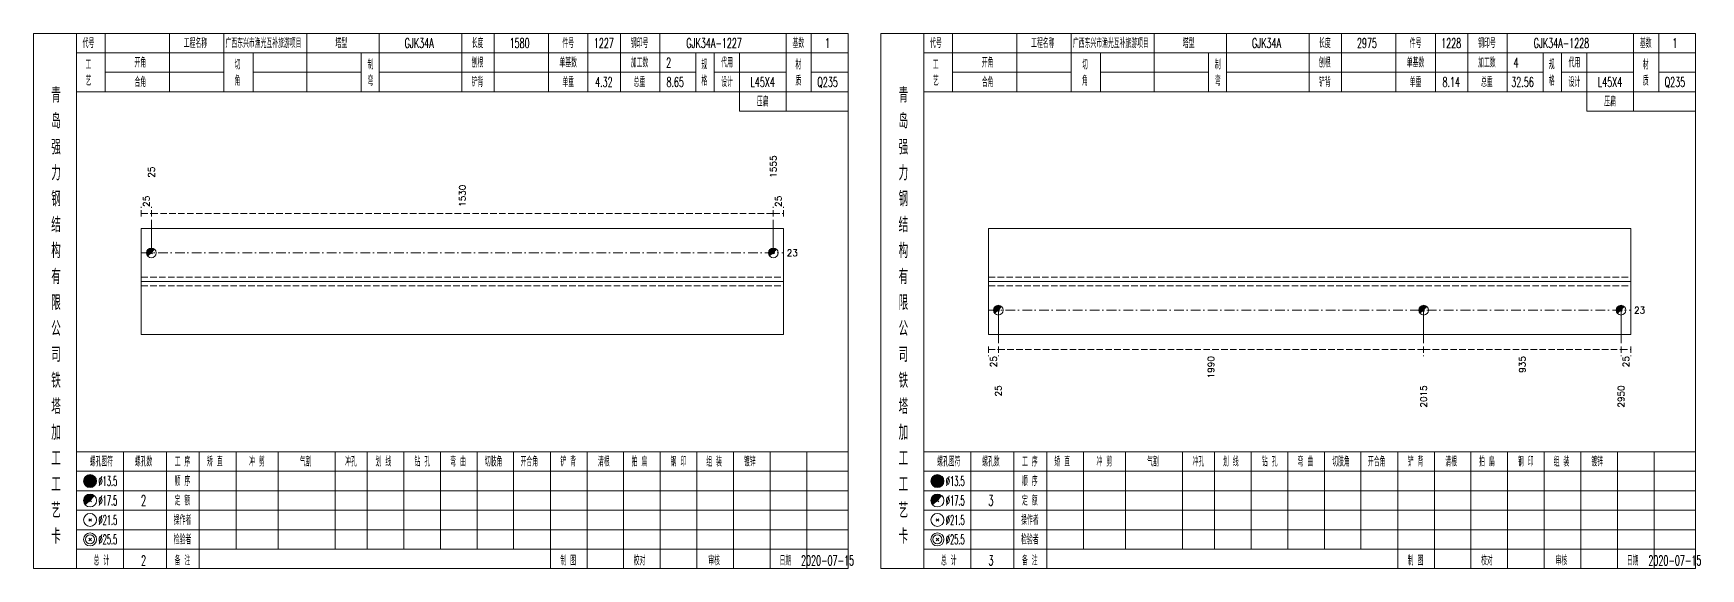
# Model space of a CAD drawing. Extents: x 0 to 2606, y -377 to 6479.
# Drawn here: x 2091 to 2606, y 1050 to 1215 of the extents above; entities that cross this region are included whole.
import ezdxf
from ezdxf.enums import TextEntityAlignment as Align

# ---------------------------------------------------------------- set-up
doc = ezdxf.new("R2010")
doc.units = 0
doc.header["$MEASUREMENT"] = 0
doc.linetypes.add('一点画线', pattern=[5.2, 3, -1, 0.2, -1])
doc.linetypes.add('虚线', pattern=[2.75, 2, -0.75])
doc.layers.get('0').update_dxf_attribs({"linetype": 'CONTINUOUS', "lineweight": 25})
doc.layers.add('1', color=7, linetype='CONTINUOUS', lineweight=25)
doc.layers.add('4', color=7, linetype='CONTINUOUS', lineweight=25)
doc.styles.get("Standard").update_dxf_attribs({"font": 'simplex.shx', "width": 0.7, "height": 3, "bigfont": 'gbhzfs.shx'})

msp = doc.modelspace()

# ---------------------------------------------------------------- linework, layer by layer
at = {"color": 8, "linetype": '虚线', "lineweight": 9}
for p, q in [((2124.5, 1158.5), (2124.5, 1161.5)), ((2124.5, 1159.5), (2127.63, 1159.5)), ((2127.63, 1158.5), (2127.63, 1161.5)), ((2127.63, 1158.5), (2127.63, 1161.5)), ((2127.63, 1159.5), (2319.47, 1159.5)), ((2319.47, 1158.5), (2319.47, 1161.5)), ((2319.47, 1158.5), (2319.47, 1161.5)), ((2319.47, 1159.5), (2322.6, 1159.5)), ((2322.6, 1158.5), (2322.6, 1161.5)), ((2385.9, 1118.5), (2385.9, 1115.5)), ((2385.9, 1117.5), (2388.9, 1117.5)), ((2388.9, 1118.5), (2388.9, 1115.5)), ((2388.9, 1118.5), (2388.9, 1115.5)), ((2388.9, 1117.5), (2520.08, 1117.5)), ((2520.08, 1118.5), (2520.08, 1115.5)), ((2520.08, 1118.5), (2520.08, 1115.5)), ((2520.08, 1117.5), (2581, 1117.5)), ((2581, 1118.5), (2581, 1115.5)), ((2581, 1118.5), (2581, 1115.5)), ((2581, 1117.5), (2584, 1117.5)), ((2584, 1118.5), (2584, 1115.5))]:
    msp.add_line(p, q, dxfattribs=at)
at = {"color": 7, "linetype": 'Continuous', "lineweight": 13}
for p, q in [((2127.63, 1147.33), (2127.63, 1157.5)), ((2319.47, 1147.33), (2319.47, 1157.5)), ((2388.9, 1129.67), (2388.9, 1119.5)), ((2520.08, 1129.67), (2520.08, 1119.5)), ((2581, 1129.67), (2581, 1119.5))]:
    msp.add_line(p, q, dxfattribs=at)
at = {"color": 7, "linetype": 'Continuous', "lineweight": 18}
for p, q in [((2124.5, 1154.83), (2124.5, 1122.17)), ((2124.5, 1154.83), (2322.6, 1154.83)), ((2322.6, 1154.83), (2322.6, 1122.17)), ((2385.9, 1154.83), (2385.9, 1122.17)), ((2385.9, 1154.83), (2584, 1154.83)), ((2584, 1154.83), (2584, 1122.17)), ((2124.5, 1138.5), (2322.6, 1138.5)), ((2385.9, 1138.5), (2584, 1138.5))]:
    msp.add_line(p, q, dxfattribs=at)
at = {"color": 3, "linetype": '一点画线', "lineweight": 13}
for p, q in [((2124.5, 1147.33), (2322.6, 1147.33)), ((2385.9, 1129.67), (2584, 1129.67))]:
    msp.add_line(p, q, dxfattribs=at)
at = {"color": 7, "linetype": 'Continuous', "lineweight": 0}
for p, q in [((2127.33, 1147.03), (2127.93, 1147.63)), ((2127.33, 1147.63), (2127.93, 1147.03)), ((2319.17, 1147.03), (2319.77, 1147.63)), ((2319.17, 1147.63), (2319.77, 1147.03))]:
    msp.add_line(p, q, dxfattribs=at)
at = {"color": 1, "linetype": '虚线', "lineweight": 18}
for p, q in [((2124.5, 1139.83), (2322.6, 1139.83)), ((2124.5, 1137.17), (2322.6, 1137.17)), ((2385.9, 1139.83), (2584, 1139.83)), ((2385.9, 1137.17), (2584, 1137.17))]:
    msp.add_line(p, q, dxfattribs=at)
at = {"color": 7, "linetype": 'Continuous', "lineweight": 13}
for centre in [(2127.63, 1147.33), (2319.47, 1147.33)]:
    msp.add_circle(centre, 1.5, dxfattribs=at)
for centre, radius in [((2127.63, 1147.33), 1.35), ((2127.63, 1147.33), 1.2), ((2127.63, 1147.33), 1.05), ((2127.63, 1147.33), 0.9), ((2127.63, 1147.33), 0.75), ((2127.63, 1147.33), 0.6), ((2127.63, 1147.33), 0.45), ((2127.63, 1147.33), 0.3), ((2127.63, 1147.33), 0.15), ((2319.47, 1147.33), 1.35), ((2319.47, 1147.33), 1.2), ((2319.47, 1147.33), 1.05), ((2319.47, 1147.33), 0.9), ((2319.47, 1147.33), 0.75), ((2319.47, 1147.33), 0.6), ((2319.47, 1147.33), 0.45), ((2319.47, 1147.33), 0.3), ((2319.47, 1147.33), 0.15)]:
    msp.add_arc(centre, radius, 45, 225, dxfattribs=at)
at = {"layer": '1', "color": 7, "linetype": 'Continuous', "lineweight": 0}
for p, q in [((2388.6, 1129.37), (2389.2, 1129.97)), ((2388.6, 1129.97), (2389.2, 1129.37)), ((2519.78, 1129.37), (2520.38, 1129.97)), ((2519.78, 1129.97), (2520.38, 1129.37)), ((2580.7, 1129.37), (2581.3, 1129.97)), ((2580.7, 1129.97), (2581.3, 1129.37))]:
    msp.add_line(p, q, dxfattribs=at)
at = {"layer": '1', "color": 7, "linetype": 'Continuous', "lineweight": 18}
for p, q in [((2124.5, 1122.17), (2322.6, 1122.17)), ((2385.9, 1122.17), (2584, 1122.17))]:
    msp.add_line(p, q, dxfattribs=at)
at = {"layer": '1', "color": 7, "linetype": 'Continuous', "lineweight": 13}
for centre in [(2388.9, 1129.67), (2520.08, 1129.67), (2581, 1129.67)]:
    msp.add_circle(centre, 1.5, dxfattribs=at)
for centre, radius in [((2388.9, 1129.67), 1.35), ((2388.9, 1129.67), 1.2), ((2388.9, 1129.67), 1.05), ((2388.9, 1129.67), 0.9), ((2388.9, 1129.67), 0.75), ((2388.9, 1129.67), 0.6), ((2388.9, 1129.67), 0.45), ((2388.9, 1129.67), 0.3), ((2388.9, 1129.67), 0.15), ((2520.08, 1129.67), 1.35), ((2520.08, 1129.67), 1.2), ((2520.08, 1129.67), 1.05), ((2520.08, 1129.67), 0.9), ((2520.08, 1129.67), 0.75), ((2520.08, 1129.67), 0.6), ((2520.08, 1129.67), 0.45), ((2520.08, 1129.67), 0.3), ((2520.08, 1129.67), 0.15), ((2581, 1129.67), 1.35), ((2581, 1129.67), 1.2), ((2581, 1129.67), 1.05), ((2581, 1129.67), 0.9), ((2581, 1129.67), 0.75), ((2581, 1129.67), 0.6), ((2581, 1129.67), 0.45), ((2581, 1129.67), 0.3), ((2581, 1129.67), 0.15)]:
    msp.add_arc(centre, radius, 45, 225, dxfattribs=at)
at = {"layer": '4', "color": 1, "linetype": 'Continuous', "lineweight": 18}
for p, q in [((2104.5, 1050), (2104.5, 1215)), ((2113.4, 1197), (2113.4, 1215)), ((2133.2, 1197), (2133.2, 1215)), ((2150, 1197), (2150, 1215)), ((2175.6, 1197), (2175.6, 1215)), ((2197.9, 1197), (2197.9, 1215)), ((2223.4, 1197), (2223.4, 1215)), ((2233.4, 1197), (2233.4, 1215)), ((2250.1, 1197), (2250.1, 1215)), ((2262.3, 1197), (2262.3, 1215)), ((2272.3, 1197), (2272.3, 1215)), ((2284.5, 1197), (2284.5, 1215)), ((2323.4, 1191), (2323.4, 1215)), ((2331.2, 1197), (2331.2, 1215)), ((2365.9, 1050), (2365.9, 1215)), ((2374.8, 1197), (2374.8, 1215)), ((2394.6, 1197), (2394.6, 1215)), ((2411.4, 1197), (2411.4, 1215)), ((2437, 1197), (2437, 1215)), ((2459.3, 1197), (2459.3, 1215)), ((2484.8, 1197), (2484.8, 1215)), ((2494.8, 1197), (2494.8, 1215)), ((2511.5, 1197), (2511.5, 1215)), ((2523.7, 1197), (2523.7, 1215)), ((2533.7, 1197), (2533.7, 1215)), ((2545.9, 1197), (2545.9, 1215)), ((2584.8, 1191), (2584.8, 1215)), ((2592.6, 1197), (2592.6, 1215)), ((2104.5, 1209), (2342.6, 1209)), ((2159, 1197), (2159, 1209)), ((2192.3, 1197), (2192.3, 1209)), ((2295.6, 1197), (2295.6, 1209)), ((2301.2, 1197), (2301.2, 1209)), ((2309, 1191), (2309, 1209)), ((2365.9, 1209), (2604, 1209)), ((2420.4, 1197), (2420.4, 1209)), ((2453.7, 1197), (2453.7, 1209)), ((2557, 1197), (2557, 1209)), ((2562.6, 1197), (2562.6, 1209)), ((2570.4, 1191), (2570.4, 1209)), ((2113.4, 1203), (2150, 1203)), ((2159, 1203), (2192.3, 1203)), ((2197.9, 1203), (2295.6, 1203)), ((2301.2, 1203), (2323.4, 1203)), ((2331.2, 1203), (2342.6, 1203)), ((2374.8, 1203), (2411.4, 1203)), ((2420.4, 1203), (2453.7, 1203)), ((2459.3, 1203), (2557, 1203)), ((2562.6, 1203), (2584.8, 1203)), ((2592.6, 1203), (2604, 1203)), ((2104.5, 1197), (2342.6, 1197)), ((2365.9, 1197), (2604, 1197)), ((2309, 1191), (2342.6, 1191)), ((2570.4, 1191), (2604, 1191)), ((2104.5, 1086), (2342.6, 1086)), ((2119, 1050), (2119, 1086)), ((2132.3, 1050), (2132.3, 1086)), ((2142.4, 1050), (2142.4, 1086)), ((2153.8, 1056), (2153.8, 1086)), ((2166.7, 1056), (2166.7, 1086)), ((2184.3, 1056), (2184.3, 1086)), ((2194.2, 1056), (2194.2, 1086)), ((2205.5, 1056), (2205.5, 1086)), ((2216.8, 1056), (2216.8, 1086)), ((2228.1, 1056), (2228.1, 1086)), ((2239.3, 1056), (2239.3, 1086)), ((2250.7, 1056), (2250.7, 1086)), ((2262, 1056), (2262, 1086)), ((2273.3, 1056), (2273.3, 1086)), ((2284.6, 1056), (2284.6, 1086)), ((2295.9, 1056), (2295.9, 1086)), ((2307.2, 1056), (2307.2, 1086)), ((2318.5, 1056), (2318.5, 1086)), ((2329.8, 1056), (2329.8, 1086)), ((2365.9, 1086), (2604, 1086)), ((2380.4, 1050), (2380.4, 1086)), ((2393.7, 1050), (2393.7, 1086)), ((2403.8, 1050), (2403.8, 1086)), ((2415.2, 1056), (2415.2, 1086)), ((2428.1, 1056), (2428.1, 1086)), ((2445.7, 1056), (2445.7, 1086)), ((2455.6, 1056), (2455.6, 1086)), ((2466.9, 1056), (2466.9, 1086)), ((2478.2, 1056), (2478.2, 1086)), ((2489.5, 1056), (2489.5, 1086)), ((2500.7, 1056), (2500.7, 1086)), ((2512.1, 1056), (2512.1, 1086)), ((2523.4, 1056), (2523.4, 1086)), ((2534.7, 1056), (2534.7, 1086)), ((2546, 1056), (2546, 1086)), ((2557.3, 1056), (2557.3, 1086)), ((2568.6, 1056), (2568.6, 1086)), ((2579.9, 1056), (2579.9, 1086)), ((2591.2, 1056), (2591.2, 1086)), ((2104.5, 1080), (2342.6, 1080)), ((2365.9, 1080), (2604, 1080)), ((2104.5, 1074), (2342.6, 1074)), ((2365.9, 1074), (2604, 1074)), ((2104.5, 1068), (2342.6, 1068)), ((2365.9, 1068), (2604, 1068)), ((2104.5, 1062), (2342.6, 1062)), ((2365.9, 1062), (2604, 1062)), ((2104.5, 1056), (2342.6, 1056)), ((2250.7, 1050), (2250.7, 1056)), ((2262, 1050), (2262, 1056)), ((2273.3, 1050), (2273.3, 1056)), ((2284.6, 1050), (2284.6, 1056)), ((2295.9, 1050), (2295.9, 1056)), ((2307.2, 1050), (2307.2, 1056)), ((2318.5, 1050), (2318.5, 1056)), ((2329.8, 1050), (2329.8, 1056)), ((2365.9, 1056), (2604, 1056)), ((2512.1, 1050), (2512.1, 1056)), ((2523.4, 1050), (2523.4, 1056)), ((2534.7, 1050), (2534.7, 1056)), ((2546, 1050), (2546, 1056)), ((2557.3, 1050), (2557.3, 1056)), ((2568.6, 1050), (2568.6, 1056)), ((2579.9, 1050), (2579.9, 1056)), ((2591.2, 1050), (2591.2, 1056))]:
    msp.add_line(p, q, dxfattribs=at)
at = {"layer": '4', "color": 7, "linetype": 'Continuous', "lineweight": 13}
for p, q in [((2108.5, 1076.8), (2108.9, 1077.2)), ((2108.9, 1076.8), (2108.5, 1077.2)), ((2369.9, 1076.8), (2370.3, 1077.2)), ((2370.3, 1076.8), (2369.9, 1077.2)), ((2108.3, 1064.6), (2109.1, 1065.4)), ((2109.1, 1064.6), (2108.3, 1065.4)), ((2369.7, 1064.6), (2370.5, 1065.4)), ((2370.5, 1064.6), (2369.7, 1065.4)), ((2108.3, 1058.6), (2109.1, 1059.4)), ((2109.1, 1058.6), (2108.3, 1059.4)), ((2369.7, 1058.6), (2370.5, 1059.4)), ((2370.5, 1058.6), (2369.7, 1059.4))]:
    msp.add_line(p, q, dxfattribs=at)
at = {"layer": '4', "color": 7, "linetype": 'Continuous', "lineweight": 0}
for p, q in [((2108.3, 1070.6), (2109.1, 1071.4)), ((2108.3, 1071.4), (2109.1, 1070.6)), ((2369.7, 1070.6), (2370.5, 1071.4)), ((2369.7, 1071.4), (2370.5, 1070.6))]:
    msp.add_line(p, q, dxfattribs=at)
at = {"layer": '4', "color": 1, "linetype": 'Continuous', "lineweight": 18}
for points in [[(2091.2, 1215), (2091.2, 1050), (2342.6, 1050), (2342.6, 1215)], [(2352.6, 1215), (2352.6, 1050), (2604, 1050), (2604, 1215)]]:
    msp.add_lwpolyline(points, close=True, dxfattribs=at)
at = {"layer": '4', "color": 7, "linetype": 'Continuous', "lineweight": 13}
for centre, radius in [((2108.7, 1077), 2), ((2108.7, 1077), 1.8), ((2108.7, 1077), 1.6), ((2108.7, 1077), 1.4), ((2108.7, 1077), 1.2), ((2108.7, 1077), 1), ((2108.7, 1077), 0.8), ((2108.7, 1077), 0.6), ((2108.7, 1077), 0.4), ((2108.7, 1077), 0.2), ((2370.1, 1077), 2), ((2370.1, 1077), 1.8), ((2370.1, 1077), 1.6), ((2370.1, 1077), 1.4), ((2370.1, 1077), 1.2), ((2370.1, 1077), 1), ((2370.1, 1077), 0.8), ((2370.1, 1077), 0.6), ((2370.1, 1077), 0.4), ((2370.1, 1077), 0.2), ((2108.7, 1071), 2), ((2370.1, 1071), 2), ((2108.7, 1065), 2), ((2370.1, 1065), 2), ((2108.7, 1059), 2), ((2108.7, 1059), 1.4), ((2370.1, 1059), 2), ((2370.1, 1059), 1.4)]:
    msp.add_circle(centre, radius, dxfattribs=at)
for centre, radius in [((2108.7, 1071), 1.8), ((2108.7, 1071), 1.6), ((2108.7, 1071), 1.4), ((2108.7, 1071), 1.2), ((2108.7, 1071), 1), ((2108.7, 1071), 0.8), ((2108.7, 1071), 0.6), ((2108.7, 1071), 0.4), ((2108.7, 1071), 0.2), ((2370.1, 1071), 1.8), ((2370.1, 1071), 1.6), ((2370.1, 1071), 1.4), ((2370.1, 1071), 1.2), ((2370.1, 1071), 1), ((2370.1, 1071), 0.8), ((2370.1, 1071), 0.6), ((2370.1, 1071), 0.4), ((2370.1, 1071), 0.2)]:
    msp.add_arc(centre, radius, 45, 225, dxfattribs=at)

# ---------------------------------------------------------------- texts
at = {"color": 7, "linetype": 'Continuous', "lineweight": 13}
for s, p in [('25', (2127.63, 1170.5)), ('1555', (2319.47, 1170.5))]:
    msp.add_text(s, height=2, rotation=90, dxfattribs=at).set_placement(p, align=Align.MIDDLE_LEFT)
at = {"color": 8, "linetype": 'Continuous', "lineweight": 9}
for s, p in [('1530', (2223.55, 1161.5)), ('25', (2126.07, 1161.5)), ('25', (2321.03, 1161.5))]:
    msp.add_text(s, height=2, rotation=90, dxfattribs=at).set_placement(p, align=Align.MIDDLE_LEFT)
at = {"color": 7, "linetype": 'Continuous', "lineweight": 13}
for p in [(2323.6, 1147.33), (2585, 1129.67)]:
    msp.add_text('23', height=2, dxfattribs=at).set_placement(p, align=Align.MIDDLE_LEFT)
at = {"color": 8, "linetype": 'Continuous', "lineweight": 9}
for s, p in [('25', (2387.4, 1115.5)), ('1990', (2454.49, 1115.5)), ('935', (2550.54, 1115.5)), ('25', (2582.5, 1115.5))]:
    msp.add_text(s, height=2, rotation=90, dxfattribs=at).set_placement(p, align=Align.MIDDLE_RIGHT)
at = {"layer": '1', "color": 7, "linetype": 'Continuous', "lineweight": 13}
for s, p in [('25', (2388.9, 1106.5)), ('2015', (2520.08, 1106.5)), ('2950', (2581, 1106.5))]:
    msp.add_text(s, height=2, rotation=90, dxfattribs=at).set_placement(p, align=Align.MIDDLE_RIGHT)
at = {"layer": '4', "color": 1, "linetype": 'Continuous', "lineweight": 13}
for s, height, width, p in [('代号', 3, 0.6, (2108.2, 1212)), ('工程名称', 3, 0.6, (2141.2, 1212)), ('广西东兴市渔光互补旅游项目', 3, 0.6, (2162.2, 1212)), ('塔型', 3, 0.6, (2186.2, 1212)), ('GJK34A', 3, 0.6, (2210.2, 1212)), ('长度', 3, 0.6, (2228.2, 1212)), ('1580', 3, 0.6, (2241.2, 1212)), ('件号', 3, 0.6, (2256.2, 1212)), ('1227', 3, 0.6, (2267.2, 1212)), ('钢印号', 3, 0.6, (2278.2, 1212)), ('GJK34A-1227', 3, 0.6, (2301.2, 1212)), ('基数', 3, 0.6, (2327.2, 1212)), ('1', 3, 0.6, (2336.2, 1212)), ('代号', 3, 0.6, (2369.6, 1212)), ('工程名称', 3, 0.6, (2402.6, 1212)), ('广西东兴市渔光互补旅游项目', 3, 0.6, (2423.6, 1212)), ('塔型', 3, 0.6, (2447.6, 1212)), ('GJK34A', 3, 0.6, (2471.6, 1212)), ('长度', 3, 0.6, (2489.6, 1212)), ('2975', 3, 0.6, (2502.6, 1212)), ('件号', 3, 0.6, (2517.6, 1212)), ('1228', 3, 0.6, (2528.6, 1212)), ('钢印号', 3, 0.6, (2539.6, 1212)), ('GJK34A-1228', 3, 0.6, (2562.6, 1212)), ('基数', 3, 0.6, (2588.6, 1212)), ('1', 3, 0.6, (2597.6, 1212)), ('工', 3, 0.6, (2108.2, 1205.4)), ('开角', 3, 0.6, (2124.2, 1206)), ('切', 3, 0.6, (2154.2, 1205.4)), ('制', 3, 0.6, (2195.2, 1205.4)), ('刨根', 3, 0.6, (2228.2, 1206)), ('单基数', 3, 0.6, (2256.2, 1206)), ('加工数', 3, 0.6, (2278.2, 1206)), ('2', 3, 0.6, (2287.2, 1206)), ('规', 3, 0.6, (2298.2, 1205.4)), ('代用', 3, 0.6, (2305.2, 1206)), ('材', 3, 0.6, (2327.2, 1205.4)), ('工', 3, 0.6, (2369.6, 1205.4)), ('开角', 3, 0.6, (2385.6, 1206)), ('切', 3, 0.6, (2415.6, 1205.4)), ('制', 3, 0.6, (2456.6, 1205.4)), ('刨根', 3, 0.6, (2489.6, 1206)), ('单基数', 3, 0.6, (2517.6, 1206)), ('加工数', 3, 0.6, (2539.6, 1206)), ('4', 3, 0.6, (2548.6, 1206)), ('规', 3, 0.6, (2559.6, 1205.4)), ('代用', 3, 0.6, (2566.6, 1206)), ('材', 3, 0.6, (2588.6, 1205.4)), ('青', 4.6, 0.8, (2098.2, 1196)), ('艺', 3, 0.6, (2108.2, 1200.4)), ('合角', 3, 0.6, (2124.2, 1200)), ('角', 3, 0.6, (2154.2, 1200.4)), ('弯', 3, 0.6, (2195.2, 1200.4)), ('铲背', 3, 0.6, (2228.2, 1200)), ('单重', 3, 0.6, (2256.2, 1200)), ('4.32', 3, 0.6, (2267.2, 1200)), ('总重', 3, 0.6, (2278.2, 1200)), ('8.65', 3, 0.6, (2289.2, 1200)), ('格', 3, 0.6, (2298.2, 1200.4)), ('设计', 3, 0.6, (2305.2, 1200)), ('L45X4', 3, 0.6, (2316.2, 1200)), ('质', 3, 0.6, (2327.2, 1200.4)), ('Q235', 3, 0.6, (2336.2, 1200)), ('青', 4.6, 0.8, (2359.6, 1196)), ('艺', 3, 0.6, (2369.6, 1200.4)), ('合角', 3, 0.6, (2385.6, 1200)), ('角', 3, 0.6, (2415.6, 1200.4)), ('弯', 3, 0.6, (2456.6, 1200.4)), ('铲背', 3, 0.6, (2489.6, 1200)), ('单重', 3, 0.6, (2517.6, 1200)), ('8.14', 3, 0.6, (2528.6, 1200)), ('总重', 3, 0.6, (2539.6, 1200)), ('32.56', 3, 0.6, (2550.6, 1200)), ('格', 3, 0.6, (2559.6, 1200.4)), ('设计', 3, 0.6, (2566.6, 1200)), ('L45X4', 3, 0.6, (2577.6, 1200)), ('质', 3, 0.6, (2588.6, 1200.4)), ('Q235', 3, 0.6, (2597.6, 1200)), ('压扁', 3, 0.6, (2316.2, 1194)), ('压扁', 3, 0.6, (2577.6, 1194)), ('岛', 4.6, 0.8, (2098.2, 1188)), ('岛', 4.6, 0.8, (2359.6, 1188)), ('强', 4.6, 0.8, (2098.2, 1180)), ('强', 4.6, 0.8, (2359.6, 1180)), ('力', 4.6, 0.8, (2098.2, 1172)), ('力', 4.6, 0.8, (2359.6, 1172)), ('钢', 4.6, 0.8, (2098.2, 1164)), ('钢', 4.6, 0.8, (2359.6, 1164)), ('结', 4.6, 0.8, (2098.2, 1156)), ('结', 4.6, 0.8, (2359.6, 1156)), ('构', 4.6, 0.8, (2098.2, 1148)), ('构', 4.6, 0.8, (2359.6, 1148)), ('有', 4.6, 0.8, (2098.2, 1140)), ('有', 4.6, 0.8, (2359.6, 1140)), ('限', 4.6, 0.8, (2098.2, 1132)), ('限', 4.6, 0.8, (2359.6, 1132)), ('公', 4.6, 0.8, (2098.2, 1124)), ('公', 4.6, 0.8, (2359.6, 1124)), ('司', 4.6, 0.8, (2098.2, 1116)), ('司', 4.6, 0.8, (2359.6, 1116)), ('铁', 4.6, 0.8, (2098.2, 1108)), ('铁', 4.6, 0.8, (2359.6, 1108)), ('塔', 4.6, 0.8, (2098.2, 1100)), ('塔', 4.6, 0.8, (2359.6, 1100)), ('加', 4.6, 0.8, (2098.2, 1092)), ('加', 4.6, 0.8, (2359.6, 1092)), ('工', 4.6, 0.8, (2098.2, 1084)), ('工', 4.6, 0.8, (2359.6, 1084)), ('螺孔图符', 3, 0.6, (2112.2, 1083)), ('螺孔数', 3, 0.6, (2125.2, 1083)), ('工 序', 3, 0.6, (2137.2, 1083)), ('矫 直', 3, 0.6, (2147.2, 1083)), ('冲 剪', 3, 0.6, (2160.2, 1083)), ('气割', 3, 0.6, (2175.2, 1083)), ('冲孔', 3, 0.6, (2189.2, 1083)), ('划 线', 3, 0.6, (2199.2, 1083)), ('钻 孔', 3, 0.6, (2211.2, 1083)), ('弯 曲', 3, 0.6, (2222.2, 1083)), ('切肢角', 3, 0.6, (2233.2, 1083)), ('开合角', 3, 0.6, (2244.2, 1083)), ('铲 背', 3, 0.6, (2256.2, 1083)), ('清根', 3, 0.6, (2267.2, 1083)), ('拍 扁', 3, 0.6, (2278.2, 1083)), ('钢 印', 3, 0.6, (2290.2, 1083)), ('组 装', 3, 0.6, (2301.2, 1083)), ('镀锌', 3, 0.6, (2312.2, 1083)), ('螺孔图符', 3, 0.6, (2373.6, 1083)), ('螺孔数', 3, 0.6, (2386.6, 1083)), ('工 序', 3, 0.6, (2398.6, 1083)), ('矫 直', 3, 0.6, (2408.6, 1083)), ('冲 剪', 3, 0.6, (2421.6, 1083)), ('气割', 3, 0.6, (2436.6, 1083)), ('冲孔', 3, 0.6, (2450.6, 1083)), ('划 线', 3, 0.6, (2460.6, 1083)), ('钻 孔', 3, 0.6, (2472.6, 1083)), ('弯 曲', 3, 0.6, (2483.6, 1083)), ('切肢角', 3, 0.6, (2494.6, 1083)), ('开合角', 3, 0.6, (2505.6, 1083)), ('铲 背', 3, 0.6, (2517.6, 1083)), ('清根', 3, 0.6, (2528.6, 1083)), ('拍 扁', 3, 0.6, (2539.6, 1083)), ('钢 印', 3, 0.6, (2551.6, 1083)), ('组 装', 3, 0.6, (2562.6, 1083)), ('镀锌', 3, 0.6, (2573.6, 1083)), ('工', 4.6, 0.8, (2098.2, 1076)), ('%%C13.5', 3, 0.5, (2114.2, 1077)), ('顺 序', 3, 0.6, (2137.2, 1077)), ('工', 4.6, 0.8, (2359.6, 1076)), ('%%C13.5', 3, 0.5, (2375.6, 1077)), ('顺 序', 3, 0.6, (2398.6, 1077)), ('艺', 4.6, 0.8, (2098.2, 1068)), ('%%C17.5', 3, 0.5, (2114.2, 1071)), ('2', 3.2, 0.6, (2125.2, 1071)), ('定 额', 3, 0.6, (2137.2, 1071)), ('艺', 4.6, 0.8, (2359.6, 1068)), ('%%C17.5', 3, 0.5, (2375.6, 1071)), ('3', 3.2, 0.6, (2386.6, 1071)), ('定 额', 3, 0.6, (2398.6, 1071)), ('%%C21.5', 3, 0.5, (2114.2, 1065)), ('操作者', 3, 0.6, (2137.2, 1065)), ('%%C21.5', 3, 0.5, (2375.6, 1065)), ('操作者', 3, 0.6, (2398.6, 1065)), ('卡', 4.6, 0.8, (2098.2, 1060)), ('%%C25.5', 3, 0.5, (2114.2, 1059)), ('检验者', 3, 0.6, (2137.2, 1059)), ('卡', 4.6, 0.8, (2359.6, 1060)), ('%%C25.5', 3, 0.5, (2375.6, 1059)), ('检验者', 3, 0.6, (2398.6, 1059)), ('总 计', 3, 0.6, (2112.2, 1052.5)), ('2', 3, 0.6, (2125.2, 1052.5)), ('备 注', 3, 0.6, (2137.2, 1052.5)), ('制 图', 3, 0.6, (2256.2, 1052.5)), ('校对', 3, 0.6, (2278.2, 1052.5)), ('审核', 3, 0.6, (2301.2, 1052.5)), ('日期', 3, 0.6, (2323.2, 1052.5)), ('2020-07-15', 3, 0.6, (2336.2, 1052.5)), ('总 计', 3, 0.6, (2373.6, 1052.5)), ('3', 3, 0.6, (2386.6, 1052.5)), ('备 注', 3, 0.6, (2398.6, 1052.5)), ('制 图', 3, 0.6, (2517.6, 1052.5)), ('校对', 3, 0.6, (2539.6, 1052.5)), ('审核', 3, 0.6, (2562.6, 1052.5)), ('日期', 3, 0.6, (2584.6, 1052.5)), ('2020-07-15', 3, 0.6, (2597.6, 1052.5))]:
    msp.add_text(s, height=height, dxfattribs=dict(at, width=width)).set_placement(p, align=Align.MIDDLE_CENTER)

doc.saveas('drawing.dxf')
